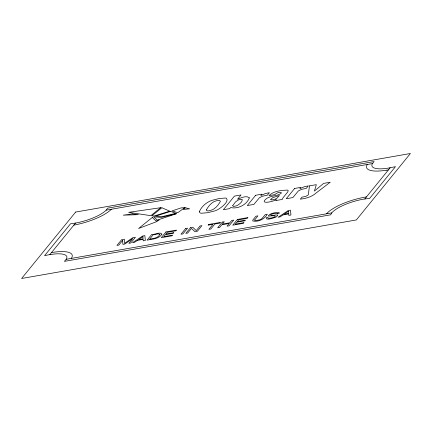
<?xml version="1.0" encoding="UTF-8"?>
<svg xmlns="http://www.w3.org/2000/svg" width="432" height="432" viewBox="0 0 432 432"><rect width="100%" height="100%" fill="white"/><g stroke="black" fill="none" stroke-linecap="round" stroke-linejoin="round"><path stroke-width="0.65" d="M71.329 258.412L71.599 257.985A31.763 9.077 -16.8 0 0 52.618 252.396L51.505 252.58M367.281 164.495L367.168 164.668A31.747 9.067 -16.8 0 0 386.132 170.257M389.27 167.972L395.491 166.628L369.657 198.385L363.442 199.163A26.179 7.479 -16.8 0 0 331.76 212.895L330.647 214.812L64.4 261.371L66.339 259.081A26.163 7.474 -16.8 0 0 50.706 254.48L49.486 254.675A26.66 7.619 -16.8 0 0 45.808 255.409L44.577 255.695L70.535 223.787L76.378 222.917A26.158 7.474 -16.8 0 0 105.926 210.411L107.687 208.138L374.085 161.557L372.19 164.025A26.158 7.474 -16.8 0 0 389.275 167.967M49.842 254.615L75.503 223.079M364.813 198.941L390.139 167.81M111.321 209.255L110.857 209.725A31.757 9.072 -16.8 0 1 74.984 224.905L73.84 225.121M388.476 169.852L386.132 170.262M106.191 210.152L372.411 163.598M66.193 259.308L331.749 212.895M366.476 196.9L363.598 197.397A31.768 9.077 -16.8 0 0 326.646 213.786M199.411 211.556L199.552 212.414L200.34 212.998A8.786 2.511 -16.8 0 0 201.415 213.23L207.63 212.706L214.92 210.87A8.791 2.511 -16.8 0 0 216.788 210.119C219.947 208.737 229.57 201.841 226.444 198.256A8.791 2.511 -16.8 0 0 225.364 198.023L219.148 198.547L211.864 200.383A8.78 2.511 -16.8 0 0 209.99 201.134C205.443 203.207 201.382 206.944 199.411 211.556M275.999 200.07L276.064 200.513L282.388 199.406L282.712 198.185L287.842 191.824L288.176 190.507A5.627 1.609 -16.8 0 0 287.312 190.091C281.048 190.345 273.683 191.025 268.985 195.642L274.919 194.605C276.221 193.007 280.336 191.365 281.529 192.899C278.062 196.079 272.549 195.458 268.412 197.57A6.113 1.744 -16.8 0 0 266.825 198.353C258.017 204.903 273.737 201.728 276.124 199.584L275.999 200.07M232.751 205.659L233.059 206.242A2.673 0.767 -16.8 0 0 233.944 206.323L235.91 205.983A2.63 0.751 -16.8 0 0 237.238 205.508C239.274 204.314 242.735 201.787 242.19 199.422A2.63 0.751 -16.8 0 0 241.315 199.336L239.355 199.676A2.673 0.767 -16.8 0 0 238.01 200.151L235.472 201.944L232.751 205.659M277.29 213.565L277.209 213.932L279.029 213.613L279.272 212.863A4.158 1.188 -16.8 0 0 278.824 212.56C275.314 212.506 270.599 212.922 268.299 215.854A3.181 0.907 -16.8 0 0 268.569 216.135C279.607 214.747 275.395 217.868 268.591 218.3A3.31 0.945 -16.8 0 1 267.937 218.117L268.029 217.426L266.155 217.75C265.891 221.049 273.586 217.75 275.535 217.28A4.045 1.156 -16.8 0 0 276.691 216.664L277.673 215.368A3.596 1.026 -16.8 0 0 277.279 215.104C275.605 214.348 270.497 216.61 270.67 214.747A2.322 0.664 -16.8 0 1 271.782 214.132L275.459 213.262L277.29 213.565M249.372 197.872C246.791 204.795 237.67 209.358 230.656 207.517L229.673 208.624L223.36 209.731L234.446 196.101L241.051 194.945L237.541 199.26C240.921 198.023 246.467 195.016 249.372 197.872M254.691 219.947L254.88 220.45A2.878 0.821 -16.8 0 0 255.544 220.606L259.405 219.92A3.132 0.896 -16.8 0 0 260.728 219.386L262.138 218.408L265.291 214.564L267.278 214.218C264.605 219.229 258.071 222.318 252.682 220.936L252.931 219.926L255.917 216.205L257.904 215.854L254.691 219.947M159.818 234.522C158.171 238.275 153.036 238.459 149.591 239.15L153.187 234.733C155.002 235.094 158.279 232.826 159.818 234.522M270.794 199.373L271.064 199.865L272.43 199.838A4.898 1.399 -16.8 0 0 274.66 199.271L275.8 198.844A3.861 1.102 -16.8 0 0 276.815 198.331L279.434 195.518L272.851 197.602L270.794 199.373M206.356 209.925C207.074 212.117 210.886 210.141 212.533 209.741C216 207.976 218.608 204.687 220.423 201.334C219.71 199.136 215.892 201.112 214.245 201.517C210.778 203.288 208.17 206.577 206.356 209.925M309.452 185.868L308.324 194.87L305.921 196.349L301.925 197.186L300.326 199.152C306.072 198.52 311.828 196.852 316.213 192.904L330.226 182.234L323.622 183.389L314.399 191.09L316.337 184.664L309.452 185.868M161.903 234.106C159.111 239.128 151.913 239.042 147.069 240.16L151.74 234.419C154.316 235.143 159.791 231.325 161.903 234.106M122.569 240.446L118.832 245.095L116.959 245.425L121.63 239.684L124.384 239.204L124.567 243.34L132.656 237.757L135.416 237.276L130.745 243.011L128.871 243.34L132.862 238.496L124.789 244.053L122.915 244.382L122.569 240.446M75.649 212.053L21.6 278.489L356.351 219.947L410.4 153.511L75.649 212.053M165.969 231.93L161.298 237.67L171.941 235.807L172.498 235.127L163.728 236.66L165.321 234.706L173.318 233.307L173.853 232.648L165.856 234.047L167.27 232.308L175.873 230.801L176.445 230.099L165.969 231.93M185.657 228.49L180.986 234.23L182.92 233.89L187.585 228.15L185.657 228.49M190.512 227.642L185.841 233.377L187.661 233.059L191.435 228.42L195.053 231.768L197.257 231.385L201.928 225.644L200.054 225.974L196.258 230.634L192.769 227.243L190.512 227.642M208.71 224.456L208.154 225.137L213.008 224.289L208.894 229.349L210.827 229.009L214.936 223.954L219.845 223.096L220.401 222.415L208.71 224.456M222.334 222.075L217.663 227.815L219.591 227.475L221.778 224.797L229.279 223.484L227.092 226.163L229.079 225.817L233.75 220.077L231.763 220.428L229.829 222.804L222.329 224.111L224.262 221.74L222.334 222.075M255.647 195.275L247.293 205.546L253.903 204.39L259.421 197.726L262.57 196.187L267.338 195.194L269.384 192.677L265.286 193.579L260.852 195.545L261.97 194.168L255.647 195.275M237.443 219.434L232.772 225.175L243.416 223.312L243.972 222.631L235.202 224.165L236.795 222.205L244.793 220.806L245.327 220.147L237.33 221.546L238.745 219.807L247.347 218.306L247.919 217.598L237.443 219.434M294.619 188.46L286.265 198.731L292.869 197.575L298.388 190.912L301.536 189.373L306.304 188.379L308.351 185.863L304.252 186.764L299.819 188.73L300.937 187.358L294.619 188.46M160.661 207.711L150.827 215.671L128.633 212.339L160.661 207.711M152.296 217.458L138.613 228.479L156.222 221.81L159.251 219.942L156.109 221.017L152.296 217.458M161.87 207.749L151.826 215.827L154.154 216L169.749 211.145L161.87 207.749M185.393 207.77L183.19 209.45L189.648 208.834L185.393 207.77M184.621 207.695L177.8 212.695L172.06 210.908L181.235 207.868L184.621 207.695M142.938 236.693L138.564 239.63L143.03 238.847L142.938 236.693M288.533 211.237L284.159 214.169L288.625 213.386L288.533 211.237M137.489 240.365L134.498 242.357L132.511 242.703L142.641 236.012L144.844 235.624L145.363 240.457L143.213 240.835L143.17 239.371L137.489 240.365M283.09 214.904L280.093 216.896L278.105 217.247L288.236 210.551L290.444 210.168L290.957 214.996L288.808 215.374L288.77 213.91L283.09 214.904M176.407 213.716L157.313 220.104L153.63 216.805L161.363 217.393L176.407 213.716M170.672 211.399L155.585 216.113L162.616 216.491L175.835 213.327L170.672 211.399M132.127 213.889L123.25 215.174L138.353 214.645L132.127 213.889"/></g></svg>
